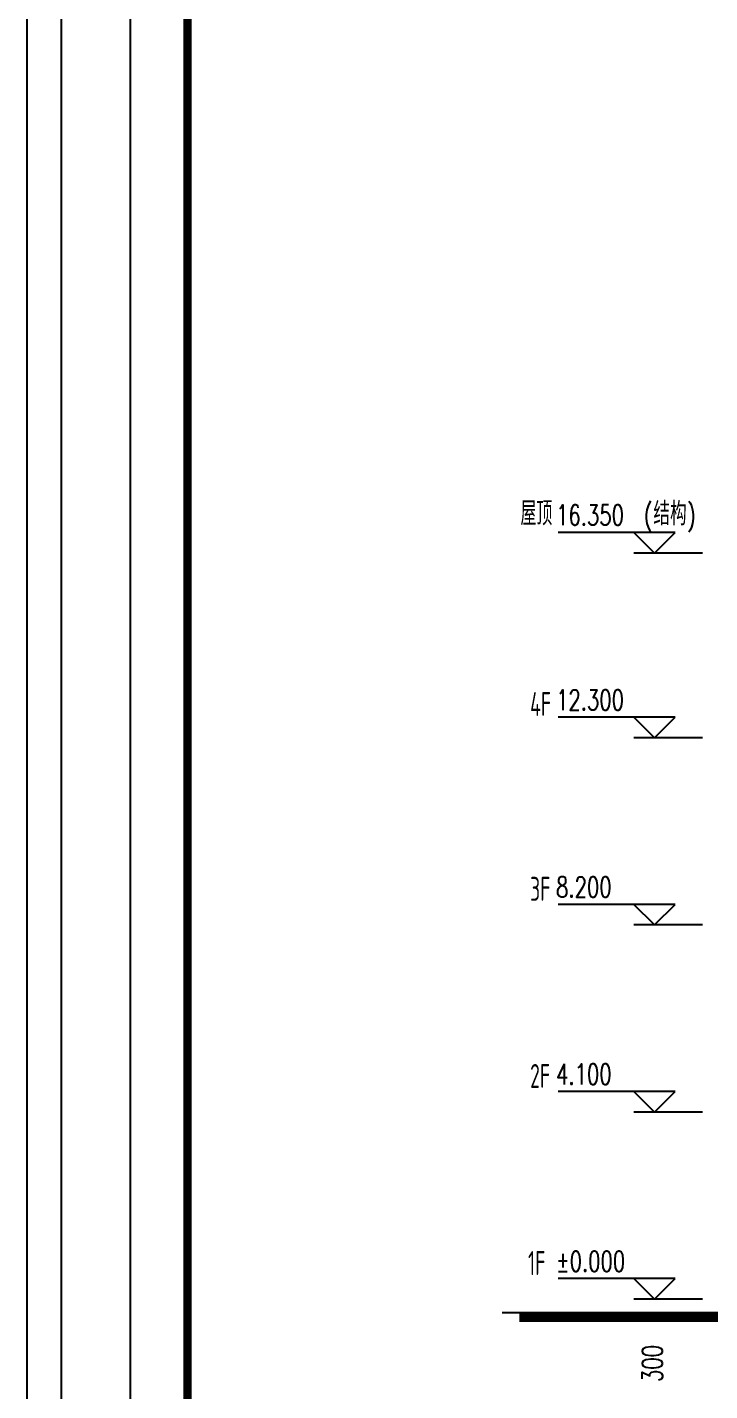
# Model space of a CAD drawing. Header units: millimetres. Extents: x -1048436 to -185795, y -983427 to 400387.
# Drawn here: x -773313 to -758367, y -968354 to -938478 of the extents above; entities that cross this region are included whole.
import ezdxf
from ezdxf.enums import TextEntityAlignment as Align

# ---------------------------------------------------------------- set-up
doc = ezdxf.new("R2010")
doc.units = ezdxf.units.MM
doc.header["$LTSCALE"] = 500
for name, color, linetype in [('C-SHET-TTLB', 11, 'Continuous'), ('DIM_ELEV', 3, 'Continuous'), ('PUB_DIM', 3, 'Continuous'), ('PUB_TEXT', 7, 'Continuous')]:
    doc.layers.add(name, color=color, linetype=linetype)
doc.styles.add('_TCH_DIM', font='SIMPLEX', dxfattribs={"bigfont": 'GBCBIG'})
doc.styles.add('_TCH_DIM_T3', font='SIMPLEX', dxfattribs={"width": 0.705882, "bigfont": 'GBCBIG'})
doc.styles.add('ECADI', font='hzs.shx', dxfattribs={"width": 0.7, "bigfont": 'hztxt.shx'})
doc.styles.add('XD2008', font='xd-hzs.shx', dxfattribs={"width": 0.7, "bigfont": 'xd-hztxt.shx'})
doc.dimstyles.new('_TCH_ARCH&&150', dxfattribs={"dimtxt": 446.25, "dimasz": 150, "dimexe": 375, "dimexo": 450, "dimgap": 150, "dimtad": 1, "dimdec": 0, "dimzin": 0, "dimdsep": 46, "dimtxsty": '_TCH_DIM_T3', "dimblk": 'ARCHTICK', "dimcen": 0.09, "dimclrt": 7, "dimazin": 2, "dimtfac": 1, "dimtdec": 0, "dimtix": 1, "dimtmove": 2, "dimatfit": 3, "dimldrblk": 'ARCHTICK', "dimfxl": 1, "dimtolj": 1, "dimtzin": 0, "dimarcsym": 0})

# ---------------------------------------------------------------- blocks, each defined once
blk = doc.blocks.new('集团图框A1')
at = {"layer": 'C-SHET-TTLB'}
blk.add_line((259.85, -109.93), (259.85, -685.13), dxfattribs=at)
for points in [[(1095.85, -95.53), (1095.85, -699.53), (244.85, -699.53), (244.85, -95.53)], [(1090.85, -100.53), (1090.85, -694.53), (249.85, -694.53), (249.85, -100.53)]]:
    blk.add_lwpolyline(points, close=True, dxfattribs=at)
at = {"layer": 'C-SHET-TTLB', "const_width": 1.2}
blk.add_lwpolyline([(268.25, -110.53), (1080.85, -110.53), (1080.85, -684.53), (268.25, -684.53)], close=True, dxfattribs=at)
at = {"color": 2, "style": 'ECADI', "width": 0.7}
for tag, p in [('序号1', (1009.72, -381.88)), ('记要1', (1037.92, -381.9)), ('日期1', (1073.26, -381.71)), ('序号2', (1009.72, -387.77)), ('记要2', (1037.92, -387.79)), ('日期2', (1073.26, -387.6)), ('序号3', (1009.72, -393.63)), ('记要3', (1037.92, -393.65)), ('日期3', (1073.26, -393.46)), ('序号4', (1009.72, -399.51)), ('记要4', (1037.92, -399.53)), ('日期4', (1073.26, -399.35)), ('合作设计单位', (1042.53, -542.75)), ('审定人', (1041.84, -561.74)), ('审核人', (1041.84, -571.23)), ('设计总负责人', (1041.84, -580.99)), ('专业负责人', (1041.84, -591.72)), ('校对人', (1041.84, -601.96)), ('设计人', (1041.84, -611.83)), ('建设单位上', (1044.38, -619.93)), ('建设单位中', (1044.38, -623.89)), ('建设单位下', (1044.38, -627.74)), ('项目名称上', (1044.35, -632.3)), ('项目名称中', (1044.35, -636.38)), ('项目名称下', (1044.35, -640.33)), ('子项', (1043.59, -646.93)), ('图名上', (1044.47, -653.59)), ('图名中', (1044.47, -657.5)), ('图名下', (1044.47, -661.62)), ('工程编号', (1027.1, -667.58)), ('阶段', (1063.92, -667.61)), ('比例', (1025.96, -674.19)), ('专业', (1063.72, -673.97)), ('日期', (1026.1, -680.73)), ('图别、图号', (1066.05, -680.84))]:
    blk.add_attdef(tag, text='', height=3.5, dxfattribs=at).set_placement(p, align=Align.MIDDLE)
blk = doc.blocks.new('A1')
blk.add_blockref('集团图框A1', (-609654.51, -640037.88))
blk = doc.blocks.new('_ArchTick')
at = {"color": 0, "linetype": 'ByBlock', "const_width": 0.4}
blk.add_lwpolyline([(-0.5, -0.5), (0.5, 0.5)], dxfattribs=at)
blk = doc.blocks.new('*D2798')
at = {"layer": 'Defpoints', "color": 0, "transparency": 16777216}
for p in [(-756488, -966348), (-755593, -966348), (-755593, -966648)]:
    blk.add_point(p, dxfattribs=at)
at = {"layer": 'PUB_DIM', "color": 0, "lineweight": -2, "transparency": 16777216}
for p, q in [((-756043, -966348), (-756863, -966348)), ((-756488, -966648), (-756488, -966348)), ((-756043, -966648), (-756863, -966648))]:
    blk.add_line(p, q, dxfattribs=at)
at = {"layer": 'PUB_DIM', "color": 0, "lineweight": -2, "transparency": 16777216, "xscale": 150, "yscale": 150, "zscale": 150}
for p, rotation in [((-756488, -966348), 90), ((-756488, -966648), 270)]:
    blk.add_blockref('_ArchTick', p, dxfattribs=dict(at, rotation=rotation))
at = {"layer": 'PUB_DIM', "color": 7, "transparency": 16777216, "insert": (-759625, -967758), "char_height": 446.2, "attachment_point": 5, "rotation": 90, "style": '_TCH_DIM_T3'}
blk.add_mtext('\\A1;300', dxfattribs=at)

msp = doc.modelspace()

# ---------------------------------------------------------------- linework, layer by layer
msp.add_line((-753576.4, -966648.1), (-762915.9, -966648.1))
at = {"const_width": 200}
msp.add_lwpolyline([(-762539.6, -966748.1), (-753576.4, -966748.1)], dxfattribs=at)
at = {"layer": 'DIM_ELEV'}
for p, q in [((-759125.7, -949548.1), (-761686.1, -949548.1)), ((-759575.7, -949998.1), (-760025.7, -949548.1)), ((-759575.7, -949998.1), (-759125.7, -949548.1)), ((-758525.7, -949998.1), (-760025.7, -949998.1)), ((-759125.7, -953598.1), (-761686.1, -953598.1)), ((-759575.7, -954048.1), (-760025.7, -953598.1)), ((-759575.7, -954048.1), (-759125.7, -953598.1)), ((-758525.7, -954048.1), (-760025.7, -954048.1)), ((-759125.7, -957698.1), (-761686.1, -957698.1)), ((-759575.7, -958148.1), (-760025.7, -957698.1)), ((-759575.7, -958148.1), (-759125.7, -957698.1)), ((-758525.7, -958148.1), (-760025.7, -958148.1)), ((-759125.7, -961798.1), (-761686.1, -961798.1)), ((-759575.7, -962248.1), (-760025.7, -961798.1)), ((-759575.7, -962248.1), (-759125.7, -961798.1)), ((-758525.7, -962248.1), (-760025.7, -962248.1)), ((-759125.7, -965898.1), (-761686.1, -965898.1)), ((-759575.7, -966348.1), (-760025.7, -965898.1)), ((-759575.7, -966348.1), (-759125.7, -965898.1)), ((-758525.7, -966348.1), (-760025.7, -966348.1))]:
    msp.add_line(p, q, dxfattribs=at)

# ---------------------------------------------------------------- block references
at = {"xscale": 150, "yscale": 150, "zscale": 150}
msp.add_blockref('A1', (90638136, 95127184.1), dxfattribs=at)

# ---------------------------------------------------------------- texts
at = {"layer": 'PUB_TEXT'}
for s, height, style, width, p in [('屋顶', 525, 'XD2008', 0.7, (-762512.7, -949392.5)), ('(', 446.2, '_TCH_DIM', 0.705882, (-759811.1, -949390.6)), (')', 446.2, '_TCH_DIM', 0.705882, (-758863.9, -949390.6)), ('16.350', 446.25, '_TCH_DIM', 0.705882, (-761731.1, -949390.6)), ('4F', 525, 'XD2008', 0.7, (-762301, -953569.7)), ('12.300', 446.25, '_TCH_DIM', 0.705882, (-761731.1, -953440.6)), ('3F', 525, 'XD2008', 0.7, (-762301, -957619.7)), ('8.200', 446.25, '_TCH_DIM', 0.705882, (-761731.1, -957540.6)), ('2F', 525, 'XD2008', 0.7, (-762301, -961719.7)), ('4.100', 446.25, '_TCH_DIM', 0.705882, (-761731.1, -961640.6)), ('1F', 525, 'XD2008', 0.7, (-762347.3, -965819.7)), ('%%P0.000', 446.25, '_TCH_DIM', 0.705882, (-761731.1, -965740.6))]:
    msp.add_text(s, height=height, dxfattribs=dict(at, style=style, width=width)).set_placement(p)
at = {"layer": 'PUB_TEXT', "style": '_TCH_DIM'}
msp.add_text('结构', height=506.38, dxfattribs=at).set_placement((-759601.1, -949390.6))

# ---------------------------------------------------------------- dimensions: what is measured, and where the dimension line sits
at = {"layer": 'PUB_DIM'}
dim = msp.add_linear_dim(base=(-756487.5, -966348.1), p1=(-755593.4, -966648.1), p2=(-755593.4, -966348.1), angle=90, dimstyle='_TCH_ARCH&&150', dxfattribs=at)
dim.commit()
dim.dimension.update_dxf_attribs({"geometry": '*D2798', "text_midpoint": (-759624.8, -967758.1), "dimtype": 129})

doc.saveas('drawing.dxf')
